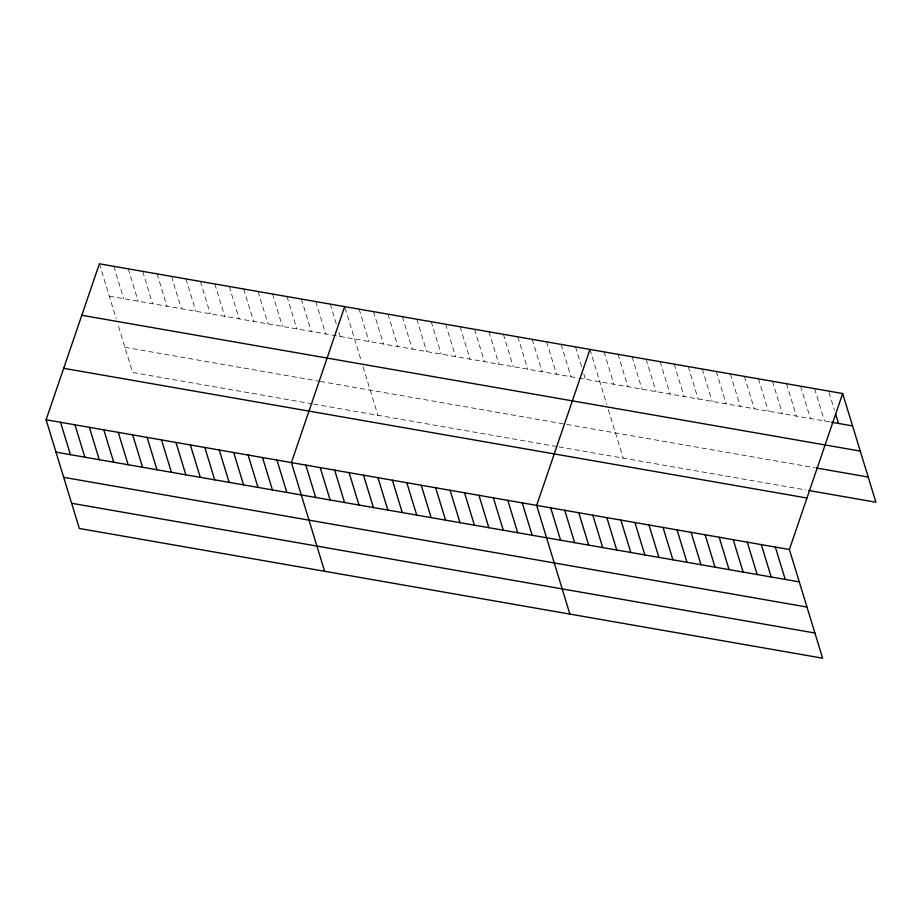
<?xml version="1.0" encoding="UTF-8"?>
<svg xmlns="http://www.w3.org/2000/svg" width="922" height="922" viewBox="0 0 922 922"><rect width="100%" height="100%" fill="white"/><g stroke="black" fill="none" stroke-linecap="round" stroke-linejoin="round"><path stroke-width="0.69" stroke-dasharray="4.61 3.46" d="M109.292 296.181L577.552 377.905M578.866 378.135L831.506 422.23M124.919 347.306L319.047 381.189M320.36 381.42L814.852 467.731M312.316 403.859L132.618 372.5L117.786 323.956M313.63 404.09L557.603 446.674M558.916 446.905L805.701 489.974M829.039 392.438L834.398 409.967M814.587 388.635L824.487 421.008M800.55 386.191L810.45 418.553M786.512 383.736L796.412 416.11M772.475 381.282L782.363 413.655M758.437 378.838L768.326 411.2M744.388 376.383L754.288 408.757M730.351 373.929L740.251 406.302M716.313 371.485L726.213 403.859M702.276 369.031L712.176 401.404M688.238 366.587L698.127 398.949M674.189 364.132L684.089 396.506M660.152 361.678L670.052 394.051M646.115 359.234L656.015 391.596M632.077 356.779L641.977 389.153M618.04 354.325L627.928 386.698M603.991 351.881L613.891 384.255M589.953 349.426L606.78 404.47M608.347 409.575L623.18 458.119M575.524 346.914L581.713 367.14M583.776 373.883L585.424 379.276M561.095 344.39L570.995 376.764M546.665 341.878L556.565 374.24M532.248 339.354L542.136 371.727M517.818 336.841L527.707 369.203M503.389 334.317L513.277 366.691M488.96 331.805L498.86 364.167M474.53 329.281L484.43 361.655M460.101 326.768L470.001 359.131M445.672 324.244L455.572 356.618M431.242 321.732L441.142 354.094M416.813 319.208L426.713 351.582M402.384 316.695L412.284 349.058M387.955 314.172L397.855 346.545M373.525 311.659L383.425 344.021M359.107 309.135L368.996 341.509M345.082 307.971L361.505 361.655M363.061 366.772L377.905 415.303M330.249 304.099L336.426 324.337M338.904 332.427L340.137 336.472M315.82 301.586L325.72 333.948M301.39 299.062L311.29 331.436M286.961 296.55L296.861 328.912M272.532 294.026L282.432 326.4M258.102 291.513L268.002 323.876M243.673 288.989L253.573 321.363M229.244 286.477L239.144 318.839M214.814 283.953L224.714 316.327M200.385 281.44L210.285 313.803M185.967 278.917L195.856 311.29M171.538 276.404L181.427 308.766M157.109 273.88L166.997 306.254M142.68 271.368L152.579 303.73M128.25 268.844L138.15 301.217M113.821 266.331L123.721 298.693M99.392 263.807L116.218 318.839"/><path stroke-width="1.38" d="M842.673 393.533L789.382 549.5L822.608 658.193L79.327 528.467L46.1 419.775L99.392 263.807L842.673 393.533L875.9 502.225L808.513 490.469M344.678 306.623L291.387 462.579L324.613 571.271M589.953 349.426L536.662 505.394L569.888 614.087M831.506 422.23L852.562 425.906M81.804 315.278L860.272 451.089M816.258 467.973L868.201 477.043M63.687 368.304L806.969 498.03M46.1 419.775L789.382 549.5M56 452.149L799.27 581.874M63.699 477.331L806.981 607.056M71.628 503.274L814.91 633.011M835.643 414.013L838.524 423.463M775.344 547.057L785.233 579.419M761.295 544.602L771.195 576.976M747.258 542.148L757.158 574.521M733.221 539.704L743.12 572.078M719.183 537.249L729.072 569.623M705.146 534.806L715.034 567.168M691.097 532.351L700.997 564.725M677.059 529.896L686.959 562.27M663.022 527.453L672.922 559.815M648.984 524.998L658.873 557.372M634.947 522.543L644.835 554.917M620.898 520.1L630.798 552.474M606.86 517.645L616.76 550.019M592.823 515.202L602.723 547.564M578.786 512.747L588.674 545.121M564.748 510.292L574.637 542.666M550.699 507.849L560.599 540.211M522.232 502.882L532.132 535.244M507.803 500.358L517.703 532.732M493.374 497.845L503.274 530.208M478.956 495.321L488.844 527.695M464.527 492.809L474.415 525.171M450.097 490.285L459.986 522.659M435.668 487.773L445.557 520.135M421.239 485.249L431.139 517.622M406.809 482.736L416.709 515.098M392.38 480.212L402.28 512.586M377.951 477.7L387.851 510.062M363.522 475.176L373.422 507.549M349.092 472.663L358.992 505.026M334.663 470.139L344.563 502.513M320.234 467.627L330.134 499.989M305.816 465.103L315.704 497.477M276.957 460.066L286.846 492.44M262.528 457.543L272.416 489.916M248.099 455.03L257.999 487.404M233.669 452.506L243.569 484.88M219.24 449.994L229.14 482.367M204.811 447.47L214.711 479.843M190.381 444.957L200.281 477.331M175.952 442.433L185.852 474.807M161.523 439.921L171.423 472.295M147.094 437.397L156.994 469.771M132.676 434.884L142.564 467.258M118.246 432.36L128.135 464.734M103.817 429.848L113.706 462.222M89.388 427.324L99.276 459.698M74.959 424.812L84.859 457.185M60.529 422.288L70.429 454.661"/></g></svg>
